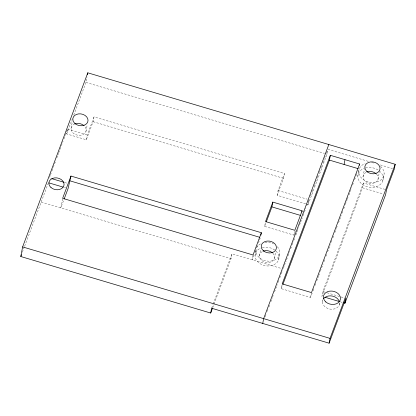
<?xml version="1.0" encoding="UTF-8"?>
<svg xmlns="http://www.w3.org/2000/svg" width="416" height="416" viewBox="0 0 416 416"><rect width="100%" height="100%" fill="white"/><g stroke="black" fill="none" stroke-linecap="round" stroke-linejoin="round"><path stroke-width="0.31" stroke-dasharray="2.08 1.56" d="M305.666 203.798L277.15 195.312L283.504 178.334L284.414 173.534L94.016 116.88L93.106 121.685L86.336 139.776L66.695 133.931L67.491 129.73M70.996 128.736L72.358 121.529M62.52 198.926L60.819 207.932L63.991 199.462M73.726 115.144L85.977 82.42L87.001 77.017M85.93 131.576L87.24 124.66M86.336 139.776L87.24 134.971L94.016 116.88M212.737 307.58L231.078 258.591L231.988 253.791L281.258 268.45M252.918 255.58L252.122 259.782L253.921 254.972M255.034 255.549L256.173 249.564M295.464 230.968L293.92 235.102L264.628 226.387L265.304 222.784M259.397 255.928L260.707 249.012M277.15 195.312L278.054 190.507L284.414 173.534M274.331 258.773L275.694 251.571M278.533 260.021L279.895 252.834M312.172 293.15L310.586 297.398L281.294 288.683L281.975 285.08M293.92 235.102L294.71 230.901M306.285 203.98L308.147 204.532L309.052 199.732M308.147 204.532L327.012 154.138L327.808 149.937M310.586 297.398L311.376 293.197M363.449 182.993L322.816 291.533L321.906 296.332L362.539 187.798L363.449 182.993L384.696 189.316M322.494 301.808L322.951 299.406M357.817 176.301L359.211 168.969M363.012 176.774L364.489 168.969M339.248 304.996L339.706 302.598M377.952 179.618L379.371 172.099M382.746 181.043L384.134 173.716M50.232 175.521L49.332 177.928L50.56 178.292M50.461 174.918L51.813 171.304M52.036 170.7L55.874 160.456M56.774 158.049L58.578 153.228M58.807 152.625L63.092 141.175M63.991 138.767L67.376 129.73M22.386 252.288L24.424 246.844M24.648 246.241L48.422 182.733M66.695 133.931L72.368 118.778M211.609 308.22L212.966 304.59M213.195 303.987L231.988 253.791M254.821 252.569L255.497 250.77M257.525 245.352L256.396 248.362A12.064 9.292 10.7 0 1 261.03 243.615M258.43 242.939L259.329 240.531M259.558 239.928L260.234 238.118M264.628 226.387L265.954 222.846M265.231 316.784L266.375 313.732M267.27 311.34L267.966 309.483M268.856 307.107L270.01 304.023M270.894 301.662L272.251 298.033M272.48 297.43L273.645 294.32M274.513 291.985L277.274 284.612M278.138 282.308L278.866 280.363M279.724 278.075L280.457 276.12M281.31 273.842L282.667 270.213M283.348 268.398L284.258 265.964M284.487 265.356L286.135 260.952M286.53 259.891L287.721 256.708M288.122 255.637L289.765 251.248M290.675 248.82L291.356 247M292.219 244.696L293.582 241.051M293.81 240.443L294.991 237.297M295.859 234.978L298.626 227.588M299.499 225.254L300.409 222.82M300.638 222.217L302.255 217.885M303.139 215.53L305.89 208.177M306.779 205.806L307.481 203.934M308.37 201.552L309.525 198.474M310.435 196.045L311.116 194.225M312.021 191.797L313.16 188.765M314.064 186.342L314.746 184.522M315.656 182.094L316.337 180.274M317.247 177.845L318.38 174.814M319.29 172.385L319.972 170.565M320.882 168.142L322.015 165.105M322.925 162.682L323.606 160.862M324.511 158.434L325.65 155.402M326.555 152.974L327.236 151.154M281.294 288.683L282.656 285.043M313.082 290.727L314.215 287.695M315.125 285.267L315.806 283.447M316.716 281.024L318.531 276.172M318.76 275.564L319.441 273.744M320.346 271.32L323.071 264.04M323.981 261.617L325.114 258.58M326.024 256.157L326.706 254.337M327.61 251.909L330.335 244.634M331.245 242.206L331.926 240.386M332.836 237.962L333.97 234.931M334.88 232.502L336.242 228.862M336.466 228.259L337.605 225.228M338.51 222.799L341.234 215.524M342.144 213.096L342.826 211.276M343.736 208.853L344.417 207.033M345.322 204.604L347.136 199.753M347.365 199.15L348.046 197.33M348.956 194.901L351.681 187.626M352.586 185.198L353.725 182.166M354.63 179.738L355.311 177.918M356.221 175.495L357.354 172.463M327.917 149.334L368.727 161.476M380.359 164.939L392.475 168.542M85.977 82.42L324.522 153.395M325.146 153.582L327.012 154.138M362.539 187.798L383.178 193.939M93.106 121.685L283.504 178.334M278.054 190.507L307.195 199.176M67.6 129.126L87.24 134.971M64.678 182.494L67.746 183.409M64.381 187.481L65.608 187.845M41.179 202.088L231.078 258.591M322.816 291.533L326.456 292.614M327.064 292.796L340.418 296.769M341.026 296.951L345.275 298.215M340.122 301.751L342.545 302.474M376.532 174.127A7.67 5.907 10.7 0 1 375.258 182.51A7.67 5.907 10.7 0 1 364.447 180.456A7.67 5.907 10.7 0 1 366.356 172.193M339.576 303.3A8.601 6.625 10.7 0 1 329.789 309.062A8.601 6.625 10.7 0 1 322.821 300.108M380.552 166.379A12.797 9.859 10.7 0 1 379.449 180.913A12.797 9.859 10.7 0 1 360.911 177.382A12.797 9.859 10.7 0 1 365.248 163.467M371.628 162.692A12.797 9.859 10.7 0 1 373.833 163.036M365.534 167.903A12.797 9.859 10.7 0 1 383.183 179.202A12.797 9.859 10.7 0 1 363.626 185.229A12.797 9.859 10.7 0 1 364.343 168.267M272.917 253.282A7.67 5.907 10.7 0 1 271.643 261.664A7.67 5.907 10.7 0 1 260.832 259.61A7.67 5.907 10.7 0 1 262.74 251.347M277.342 246.719A12.064 9.292 10.7 0 1 270.993 261.071A12.064 9.292 10.7 0 1 256.069 249.538M264.997 242.497A12.064 9.292 10.7 0 1 273.525 243.942M276.032 251.113A12.064 9.292 10.7 0 1 274.243 264.602A12.064 9.292 10.7 0 1 256.979 260.957A12.064 9.292 10.7 0 1 261.18 247.978M262.309 247.634A12.064 9.292 10.7 0 1 274.695 249.99M85.259 127.005A7.67 5.907 10.7 0 1 82.503 134.805A7.67 5.907 10.7 0 1 72.181 132.106A7.67 5.907 10.7 0 1 74.339 124.15"/><path stroke-width="0.62" d="M212.514 308.183L210.699 313.024L20.8 256.521L22.615 246.917L87.792 72.816L395.2 164.284L394.29 169.083L386.516 189.857L385.606 194.662L344.973 303.196L343.762 302.838M87.454 74.615L87.792 72.816M64.215 198.858L68.063 188.578L70.97 176.062L261.368 232.716L260.91 235.118M210.699 313.024L211.609 308.22L329.113 343.184L345.883 298.392L344.973 303.196M266.396 221.66L271.918 206.903L272.828 202.103L302.12 210.818L301.891 212.02M262.74 323.435L263.65 318.635L328.827 144.534M282.88 284.435L329.425 160.108L330.335 155.303L359.627 164.018L359.398 165.22M344.074 164.466L344.978 159.661M329.113 343.184L330.023 338.38L395.2 164.284M20.8 256.521L21.481 254.706M70.97 176.062L62.634 198.328L253.032 254.977L261.368 232.716M272.828 202.103L265.533 221.582L294.824 230.298L302.12 210.818M330.335 155.303L282.199 283.878L311.49 292.594L359.627 164.018M329.425 160.108L358.108 168.641M271.918 206.903L300.602 215.441M70.06 180.866L259.834 237.333M51.787 178.662L64.064 182.312M49.036 182.915L63.154 187.117M324.943 297.237L339.513 301.569M22.615 246.917L330.023 338.38M366.922 171.964A7.67 5.907 10.7 0 1 376.09 173.706M323.705 298.579A8.601 6.625 10.7 0 1 332.28 296.046A8.601 6.625 10.7 0 1 339.316 301.548M263.307 251.118A7.67 5.907 10.7 0 1 272.475 252.866M74.901 123.921A7.67 5.907 10.7 0 1 84.074 125.668M366.974 171.564A7.67 5.907 10.7 0 0 379.766 170.014A7.67 5.907 10.7 0 0 370.583 161.923A7.67 5.907 10.7 0 0 366.974 171.564M325.811 301.938A8.601 6.625 10.7 0 0 340.158 300.196A8.601 6.625 10.7 0 0 329.862 291.122A8.601 6.625 10.7 0 0 325.811 301.938M263.359 250.718A7.67 5.907 10.7 0 0 276.151 249.168A7.67 5.907 10.7 0 0 266.968 241.082A7.67 5.907 10.7 0 0 263.359 250.718M50.991 187.533A7.67 5.907 10.7 0 0 63.783 185.983A7.67 5.907 10.7 0 0 54.6 177.892A7.67 5.907 10.7 0 0 50.991 187.533M74.958 123.526A7.67 5.907 10.7 0 0 87.745 121.971A7.67 5.907 10.7 0 0 78.567 113.885A7.67 5.907 10.7 0 0 74.958 123.526"/></g></svg>
